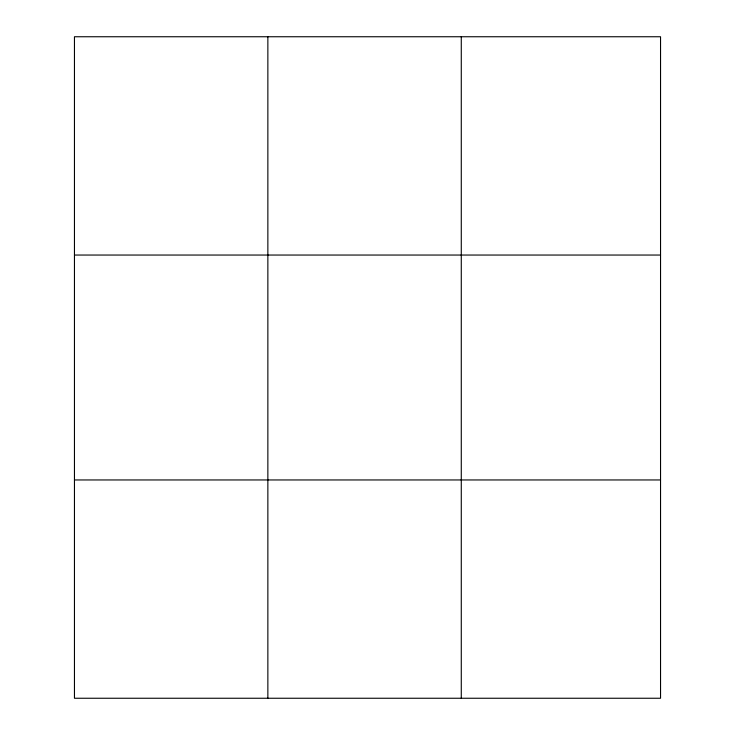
<?xml version="1.0" encoding="UTF-8"?>
<svg xmlns="http://www.w3.org/2000/svg" width="735" height="735" viewBox="0 0 735 735"><rect width="100%" height="100%" fill="white"/><g stroke="black" fill="none" stroke-linecap="round" stroke-linejoin="round"><path stroke-width="1.1" d="M267.862 36.75L267.862 698.25M461.277 36.75L461.277 698.25M74.456 255.045L660.544 255.045M74.456 479.955L660.544 479.955M660.544 589.102L660.544 698.25L74.456 698.25L74.456 36.75L660.544 36.75L660.544 589.102"/></g></svg>
